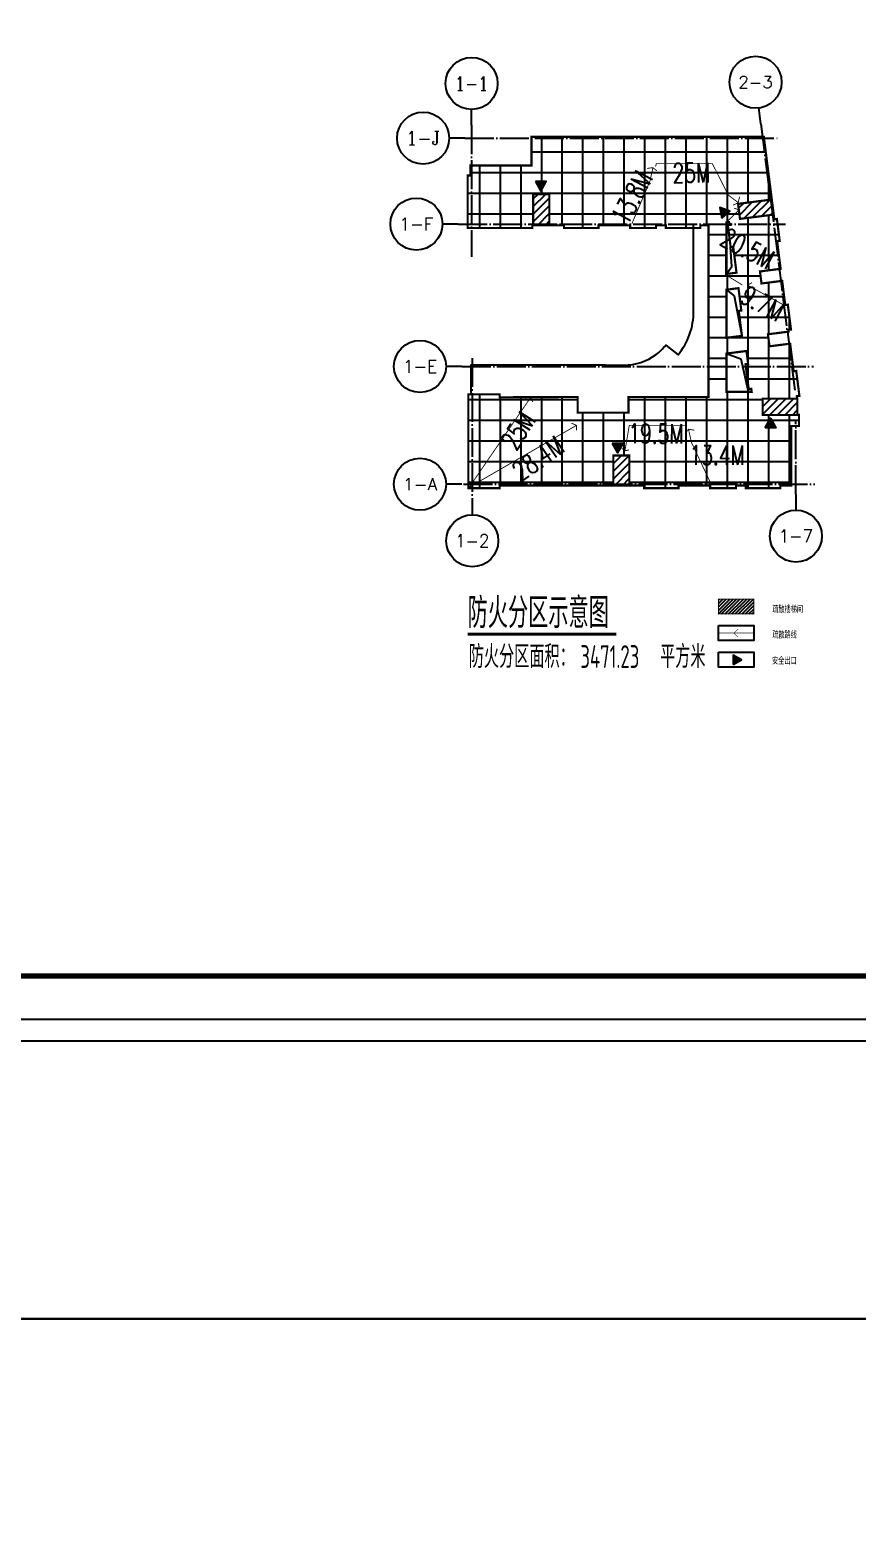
# Model space of a CAD drawing. Header units: millimetres. Extents: x -1048436 to -185795, y -983427 to 400387.
# Drawn here: x -669013 to -640417, y -399282 to -347443 of the extents above; entities that cross this region are included whole.
import ezdxf
from ezdxf.enums import TextEntityAlignment as Align

# ---------------------------------------------------------------- set-up
doc = ezdxf.new("R2010")
doc.units = ezdxf.units.MM
doc.header["$LTSCALE"] = 500
for name, pattern in [('A-FP_05$0$pln_L5$0$Col_L4$0$PHANTOM', [63.5, 31.75, -6.35, 6.35, -6.35, 6.35, -6.35]), ('DASH', [0.35, 0.25, -0.1]), ('DOTE', [2.42, 2, -0.2, 0.02, -0.2]), ('HIDDEN', [0.375, 0.25, -0.125])]:
    doc.linetypes.add(name, pattern=pattern)
for name, color, linetype in [('C-SHET-TTLB', 11, 'Continuous'), ('PUB_TEXT', 7, 'Continuous'), ('SPACE', 7, 'Continuous'), ('建-填充', 9, 'Continuous'), ('建-文字', 4, 'Continuous'), ('建-标注', 1, 'Continuous'), ('建-符号', 13, 'Continuous'), ('建-符号-箭头', 13, 'Continuous'), ('建-轴线', 16, 'DOTE'), ('建-防火分区', 123, 'Continuous')]:
    doc.layers.add(name, color=color, linetype=linetype)
doc.styles.add('_TCH_AXIS', font='COMPLEX', dxfattribs={"bigfont": 'GBCBIG'})
doc.styles.add('_TCH_DIM', font='SIMPLEX', dxfattribs={"bigfont": 'GBCBIG'})
doc.styles.add('ECADI', font='hzs.shx', dxfattribs={"width": 0.7, "bigfont": 'hztxt.shx'})
doc.styles.add('XD2008', font='xd-hzs.shx', dxfattribs={"width": 0.7, "bigfont": 'xd-hztxt.shx'})
pattern_1 = [(45, (374521.56, 199263.32), (-132.582575, 132.582575), [])]

# ---------------------------------------------------------------- blocks, each defined once
blk = doc.blocks.new('三角')
at = {"layer": '建-符号'}
h = blk.add_hatch(color=256, dxfattribs=at)
h.dxf.hatch_style = 1
h.paths.add_polyline_path([(-500, -866), (500, -866), (0, 0)])
blk.add_lwpolyline([(500, -866), (0, 0), (-500, -866)], close=True, dxfattribs=at)
blk = doc.blocks.new('集团图框A0')
at = {"layer": 'C-SHET-TTLB'}
for points in [[(1015.73, -1212.37), (1015.73, -2063.37), (-183.27, -2063.37), (-183.27, -1212.37)], [(1010.73, -1217.37), (1010.73, -2058.37), (-178.27, -2058.37), (-178.27, -1217.37)]]:
    blk.add_lwpolyline(points, close=True, dxfattribs=at)
at = {"layer": 'C-SHET-TTLB', "const_width": 1.2}
blk.add_lwpolyline([(-159.87, -1227.37), (1000.73, -1227.37), (1000.73, -2048.37), (-159.87, -2048.37)], close=True, dxfattribs=at)
at = {"color": 2, "style": 'ECADI', "width": 0.7}
for tag, p in [('序号1', (929.61, -1745.73)), ('记要1', (957.8, -1745.75)), ('日期1', (993.15, -1745.56)), ('序号2', (929.61, -1751.61)), ('记要2', (957.8, -1751.63)), ('日期2', (993.15, -1751.44)), ('序号3', (929.61, -1757.47)), ('日期3', (993.15, -1757.31)), ('记要3', (957.8, -1757.49)), ('序号4', (929.61, -1763.36)), ('记要4', (957.8, -1763.38)), ('日期4', (993.15, -1763.19)), ('合作设计单位', (962.41, -1906.6)), ('审定人', (961.73, -1925.59)), ('审核人', (961.73, -1935.07)), ('设计总负责人', (961.73, -1944.83)), ('专业负责人', (961.73, -1955.56)), ('校对人', (961.73, -1965.81)), ('设计人', (961.73, -1975.68)), ('建设单位上', (964.26, -1983.78)), ('建设单位中', (964.26, -1987.74)), ('建设单位下', (964.26, -1991.58)), ('项目名称上', (964.24, -1996.15)), ('项目名称中', (964.24, -2000.23)), ('项目名称下', (964.24, -2004.18)), ('子项', (963.47, -2010.78)), ('图名上', (964.36, -2017.44)), ('图名中', (964.36, -2021.34)), ('图名下', (964.36, -2025.46)), ('工程编号', (946.99, -2031.42)), ('阶段', (983.81, -2031.45)), ('比例', (945.85, -2038.04)), ('专业', (983.61, -2037.82)), ('日期', (945.99, -2044.58)), ('图别、图号', (985.93, -2044.68))]:
    blk.add_attdef(tag, text='', height=3.5, dxfattribs=at).set_placement(p, align=Align.MIDDLE)
blk = doc.blocks.new('A0')
blk.add_blockref('集团图框A0', (-1070456.26, -656962.74))

msp = doc.modelspace()

# ---------------------------------------------------------------- hatches: boundary and pattern name
at = {"layer": '建-填充', "linetype": 'A-FP_05$0$pln_L5$0$Col_L4$0$PHANTOM'}
h = msp.add_hatch(dxfattribs=at)
h.set_pattern_fill('NET', color=256, scale=225)
h.set_pattern_definition([(0, (374521.56, 199128.7), (0, 714.375), []), (90, (374521.56, 199128.7), (-714.375, 4e-14), [])])
h.paths.add_polyline_path([(-642695.4, -361140.7), (-642695.4, -363195.7), (-643066.7, -363195.7), (-643066.7, -363285.7), (-644259.2, -363285.7), (-644259.2, -363195.7), (-644600.4, -363195.7), (-644600.4, -363285.7), (-645492.9, -363285.7), (-645492.9, -363195.6), (-646587.9, -363195.7), (-646587.9, -363285.7), (-647780.4, -363285.7), (-647780.4, -363195.7), (-652775.4, -363195.7), (-652775.4, -363285.7), (-653855.4, -363285.7), (-653855.4, -360045.7), (-652775.4, -360045.7), (-652775.4, -360145.7), (-650075.4, -360135.7), (-650075.4, -360675.7), (-648320.4, -360675.7), (-648320.4, -360135.7), (-645552.8, -360135.6), (-645552.8, -354199.2), (-645833.9, -354199.2), (-645833.9, -354289.2), (-647026.4, -354289.2), (-647026.4, -354199.2), (-647367.7, -354199.2), (-647367.7, -354289.2), (-648260.2, -354289.2), (-648260.2, -354199.1), (-649355.2, -354199.2), (-649355.2, -354289.2), (-650547.7, -354289.2), (-650547.7, -354199.2), (-651642.7, -354199.2), (-651642.7, -354289.2), (-652797.7, -354289.2), (-653877.7, -354289.2), (-653877.7, -352474.3), (-653787.7, -352474.3), (-653787.7, -352129.2), (-651672.7, -352129.2), (-651672.7, -351139.2), (-643683.5, -351139.2), (-643638.8, -351133.9), (-643275.4, -353991.3), (-643186.2, -353979.9), (-643089.7, -354738.8), (-643178.9, -354750.2), (-643057.8, -355702.5), (-643772.1, -355793.3), (-643719.1, -356210), (-643004.8, -356119.1), (-642898.9, -356952.4), (-642809.6, -356941.1), (-642699.8, -357804.1), (-642789.1, -357815.5), (-642781.5, -357875), (-643495.8, -357965.8), (-643442.8, -358382.5), (-642728.6, -358291.7), (-642607.4, -359244), (-642518.2, -359232.6), (-642408.4, -360095.7), (-642497.7, -360107), (-642482.6, -360225.7), (-642482.6, -360750.7), (-642425.4, -360750.7), (-642425.4, -361140.7)])
h.paths.add_polyline_path([(-643677.9, -360195.7), (-642482.6, -360195.7), (-642482.6, -360758.2), (-643677.9, -360758.2)], flags=16)
h.paths.add_polyline_path([(-648845.4, -362160.7), (-648290.4, -362160.7), (-648290.4, -363195.7), (-648845.4, -363195.7)], flags=16)
h.paths.add_polyline_path([(-644239, -358544.2), (-644182, -358990.6), (-644271.3, -359002), (-644161.5, -359865), (-644072.2, -359853.6), (-644059.3, -359955.7), (-644930.3, -359955.7), (-644930.3, -358632.1)], flags=16)
h.paths.add_polyline_path([(-644515.2, -356371.7), (-644416.8, -357145.5), (-644505.9, -357156.8), (-644396.2, -358019.9), (-644930.3, -358087.8), (-644930.3, -356424.4)], flags=16)
h.paths.add_polyline_path([(-644328.2, -353429.6), (-643362.5, -353306.8), (-643296.1, -353827.6), (-644462.8, -353976), (-644529, -353455.2)], flags=16)
h.paths.add_polyline_path([(-651612.7, -353119.2), (-651057.7, -353119.2), (-651057.7, -354199.2), (-651612.7, -354199.2)], flags=16)
edge = h.paths.add_edge_path(flags=16)
edge.add_line((-644802.7, -354109.9), (-644793.2, -354184.3))
edge.add_line((-644793.2, -354184.3), (-644882.5, -354195.7))
edge.add_line((-644882.5, -354195.7), (-644786, -354954.5))
edge.add_line((-644786, -354954.5), (-644696.9, -354943.2))
edge.add_line((-644696.9, -354943.2), (-644583.6, -355836.1))
edge.add_line((-644583.6, -355836.1), (-644930.3, -355880.2))
edge.add_line((-644930.3, -355880.2), (-644930.3, -354095.9))
edge.add_line((-644930.3, -354095.9), (-644806.2, -354080.1))
at = {"layer": '建-填充'}
h = msp.add_hatch(dxfattribs=at)
h.set_pattern_fill('普通砖', color=256, scale=75)
h.set_pattern_definition(pattern_1)
h.paths.add_polyline_path([(-651612.7, -353119.2), (-651057.7, -353119.2), (-651057.7, -354199.2), (-651612.7, -354199.2)])
h = msp.add_hatch(dxfattribs=at)
h.set_pattern_fill('普通砖', color=256, scale=75)
h.set_pattern_definition(pattern_1)
h.paths.add_polyline_path([(-644328.2, -353429.6), (-643362.5, -353306.8), (-643296.1, -353827.6), (-644462.8, -353976), (-644529, -353455.2)])
h = msp.add_hatch(dxfattribs=at)
h.set_pattern_fill('普通砖', color=256, scale=75)
h.set_pattern_definition(pattern_1)
h.paths.add_polyline_path([(-643677.9, -360195.7), (-642482.6, -360195.7), (-642482.6, -360758.2), (-643677.9, -360758.2)])
h = msp.add_hatch(dxfattribs=at)
h.set_pattern_fill('普通砖', color=256, scale=75)
h.set_pattern_definition(pattern_1)
h.paths.add_polyline_path([(-648845.4, -362160.7), (-648290.4, -362160.7), (-648290.4, -363195.7), (-648845.4, -363195.7)])
h = msp.add_hatch(dxfattribs=at)
h.set_pattern_fill('普通砖', color=256, scale=33.333333)
h.set_pattern_definition([(45, (-680214.56, -398511.38), (-58.92559, 58.92559), [])])
h.paths.add_polyline_path([(-645209.4, -367121.8), (-643984.4, -367121.8), (-643984.4, -367638.5), (-645209.4, -367638.5)])

# ---------------------------------------------------------------- linework, layer by layer
for points in [[(-647364.3, -358664.6, 0.0630139), (-647025.3, -358339.6), (-646603.3, -358681.4, 0.1718218), (-646065.5, -357162.7), (-646065.4, -354149.5)], [(-649127.6, -359032.9), (-648478.8, -359032.9, 0.1609678), (-647364.3, -358664.6, 0.1326027)]]:
    msp.add_lwpolyline(points, format="xyb")
for points in [[(-644930.3, -355880.2), (-644742.5, -355620.4), (-644786, -354954.5)], [(-644930.3, -356424.4), (-644665, -356633.4), (-644396.2, -358019.9)], [(-644930.3, -358632.1), (-644433.8, -358810.9), (-644174, -359993.2)], [(-649127.6, -359032.9), (-653765.7, -359032.9), (-653765.7, -360028.4)]]:
    msp.add_lwpolyline(points)
at = {"layer": 'SPACE', "linetype": 'Continuous'}
for points in [[(-821819.6, -243518.5), (-611819.6, -243518.5), (-611819.6, -392018.5), (-821819.6, -392018.5), (-821819.6, -243518.5)], [(-821819.6, -392018.5), (-611819.6, -392018.5), (-611819.6, -540518.5), (-821819.6, -540518.5), (-821819.6, -392018.5)]]:
    msp.add_lwpolyline(points, dxfattribs=at)
at = {"layer": '建-符号'}
for p, q in [((-653742.9, -350739.8), (-653742.9, -350192.1)), ((-643741.3, -350684.7), (-643810.4, -350141.3)), ((-653973.1, -351184.2), (-654520.8, -351184.2)), ((-654205.3, -354154.2), (-654753, -354154.2)), ((-654079.6, -359078.2), (-654627.4, -359078.2)), ((-654079.6, -363150.7), (-654627.4, -363150.7)), ((-653720.4, -363659.6), (-653720.4, -364207.3)), ((-642528.9, -363495.7), (-642528.9, -364043.4))]:
    msp.add_line(p, q, dxfattribs=at)
at = {"layer": '建-符号', "const_width": 105}
msp.add_lwpolyline([(-653882.1, -368335.3), (-648741.3, -368335.3)], dxfattribs=at)
at = {"layer": '建-符号'}
for centre in [(-643924, -349248.5), (-653742.9, -349292.1), (-655420.8, -351184.2), (-655653, -354154.2), (-655527.4, -359078.2), (-655527.4, -363150.7), (-653720.4, -365107.3), (-642528.9, -364943.4)]:
    msp.add_circle(centre, 900, dxfattribs=at)
at = {"layer": '建-符号-箭头', "linetype": 'HIDDEN'}
for points, const_width in [([(-648203.5, -354149.5), (-647573.8, -352663.7), (-647472.2, -352203.7)], 30), ([(-647334.3, -352318.1), (-647472.2, -352203.7), (-647673.8, -352230.8)], 30), ([(-647381.7, -352173.5), (-647358.8, -352068), (-645416.9, -352068), (-644873, -353147.4), (-644527.4, -353412.1)], 30), ([(-644699.5, -353504.7), (-644527.4, -353412.1), (-644477.7, -353213.8)], 30), ([(-644381.7, -356262.8), (-644964.5, -355903.4), (-644964.5, -354978.7), (-644896.6, -354062.7), (-644501.3, -353667.4)], 30), ([(-644666, -353600.5), (-644501.3, -353667.4), (-644489.3, -353858.9)], 30), ([(-644210.7, -356459.2), (-644198.4, -356269.9), (-644044.3, -356176.8)], 30), ([(-642915.3, -356973.4), (-644198.4, -356269.9)], 30), ([(-653826, -363256.3), (-651700.1, -360149.1)], 30), ([(-651901.3, -360174.9), (-651700.1, -360149.1), (-651627.1, -360308.9)], 30), ([(-653826, -363256.3), (-650115.5, -361114.4)], 30), ([(-650292.8, -361042.8), (-650115.5, -361114.4), (-650115.5, -361289.3)], 30), ([(-646325.8, -361219.9), (-646348.4, -361114.5), (-648290.4, -361114.4), (-648441.4, -361995.4)], 30), ([(-646365, -361405.2), (-646242.7, -361250.1), (-646045.6, -361283)], 30), ([(-645477.4, -363113), (-646140.9, -361710.1), (-646242.7, -361250.1)], 30), ([(-648551.3, -361909.8), (-648441.4, -361995.4), (-648299.9, -361963.5)], 30), ([(-645209.4, -368300.2), (-643984.4, -368300.2)], 20), ([(-644525.4, -368445.3), (-644670.5, -368300.2), (-644525.4, -368155.2)], 20)]:
    msp.add_lwpolyline(points, dxfattribs=dict(at, const_width=const_width))
at = {"layer": '建-轴线'}
for points in [[(-653742.9, -350739.8), (-653742.9, -355292.4)], [(-643741.3, -350684.7), (-642568.8, -359904.4)], [(-653973.1, -351184.2), (-643098.3, -351184.2)], [(-654205.3, -354154.2), (-642889.9, -354154.2)], [(-654079.6, -359078.2), (-641924.9, -359078.2)], [(-653720.4, -358788.7), (-653720.4, -363659.6)], [(-642528.9, -363495.7), (-642528.9, -360945.7)], [(-654020.4, -363150.7), (-641875.5, -363150.7)]]:
    msp.add_lwpolyline(points, dxfattribs=at)
at = {"layer": '建-防火分区', "linetype": 'DASH', "const_width": 75}
for points in [[(-642695.4, -361140.7), (-642695.4, -363195.7), (-643066.7, -363195.7), (-643066.7, -363285.7), (-644259.2, -363285.7), (-644259.2, -363195.7), (-644600.4, -363195.7), (-644600.4, -363285.7), (-645492.9, -363285.7), (-645492.9, -363195.6), (-646587.9, -363195.7), (-646587.9, -363285.7), (-647780.4, -363285.7), (-647780.4, -363195.7), (-652775.4, -363195.7), (-652775.4, -363285.7), (-653855.4, -363285.7), (-653855.4, -360045.7), (-652775.4, -360045.7), (-652775.4, -360145.7), (-650075.4, -360135.7), (-650075.4, -360675.7), (-648320.4, -360675.7), (-648320.4, -360135.7), (-645552.8, -360135.6), (-645552.8, -354199.2), (-645833.9, -354199.2), (-645833.9, -354289.2), (-647026.4, -354289.2), (-647026.4, -354199.2), (-647367.7, -354199.2), (-647367.7, -354289.2), (-648260.2, -354289.2), (-648260.2, -354199.1), (-649355.2, -354199.2), (-649355.2, -354289.2), (-650547.7, -354289.2), (-650547.7, -354199.2), (-651642.7, -354199.2), (-651642.7, -354289.2), (-652797.7, -354289.2), (-653877.7, -354289.2), (-653877.7, -352474.3), (-653787.7, -352474.3), (-653787.7, -352129.2), (-651672.7, -352129.2), (-651672.7, -351139.2), (-643683.5, -351139.2), (-643638.8, -351133.9), (-643275.4, -353991.3), (-643186.2, -353979.9), (-643089.7, -354738.8), (-643178.9, -354750.2), (-643057.8, -355702.5), (-643772.1, -355793.3), (-643719.1, -356210), (-643004.8, -356119.1), (-642898.9, -356952.4), (-642809.6, -356941.1), (-642699.8, -357804.1), (-642789.1, -357815.5), (-642781.5, -357875), (-643495.8, -357965.8), (-643442.8, -358382.5), (-642728.6, -358291.7), (-642607.4, -359244), (-642518.2, -359232.6), (-642408.4, -360095.7), (-642497.7, -360107), (-642482.6, -360225.7), (-642482.6, -360750.7), (-642425.4, -360750.7), (-642425.4, -361140.7)], [(-644515.2, -356371.7), (-644416.8, -357145.5), (-644505.9, -357156.8), (-644396.2, -358019.9), (-644930.3, -358087.8), (-644930.3, -356424.4)], [(-644239, -358544.2), (-644182, -358990.6), (-644271.3, -359002), (-644161.5, -359865), (-644072.2, -359853.6), (-644059.3, -359955.7), (-644930.3, -359955.7), (-644930.3, -358632.1)]]:
    msp.add_lwpolyline(points, close=True, dxfattribs=at)
at = {"layer": '建-防火分区'}
for points, const_width in [([(-651612.7, -353119.2), (-651057.7, -353119.2), (-651057.7, -354199.2), (-651612.7, -354199.2)], 75), ([(-644328.2, -353429.6), (-643362.5, -353306.8), (-643296.1, -353827.6), (-644462.8, -353976), (-644529, -353455.2)], 75), ([(-643677.9, -360195.7), (-642482.6, -360195.7), (-642482.6, -360758.2), (-643677.9, -360758.2)], 75), ([(-648845.4, -362160.7), (-648290.4, -362160.7), (-648290.4, -363195.7), (-648845.4, -363195.7)], 75), ([(-645209.4, -367121.8), (-643984.4, -367121.8), (-643984.4, -367638.5), (-645209.4, -367638.5)], 33.3)]:
    msp.add_lwpolyline(points, close=True, dxfattribs=dict(at, const_width=const_width))
at = {"layer": '建-防火分区', "linetype": 'DASH', "const_width": 75}
msp.add_lwpolyline([(-644802.7, -354109.9), (-644793.2, -354184.3), (-644882.5, -354195.7), (-644786, -354954.5), (-644696.9, -354943.2), (-644583.6, -355836.1), (-644930.3, -355880.2), (-644930.3, -354095.9), (-644806.2, -354080.1)], dxfattribs=at)
at = {"layer": '建-防火分区'}
for points in [[(-645209.4, -368041.9), (-643984.4, -368041.9), (-643984.4, -368558.6), (-645209.4, -368558.6)], [(-645209.4, -368961.9), (-643984.4, -368961.9), (-643984.4, -369478.6), (-645209.4, -369478.6)]]:
    msp.add_lwpolyline(points, close=True, dxfattribs=at)

# ---------------------------------------------------------------- block references
at = {"xscale": 150, "yscale": 150, "zscale": 150}
msp.add_blockref('A0', (159799713.8, 98471506.5), dxfattribs=at)
at = {"layer": '建-符号'}
for p, xscale, yscale, zscale, rotation in [((-651352, -353012.1), 0.375, 0.375, 0.375, 180), ((-644809.6, -353703.8), 0.3749999999999997, 0.3749999999999997, 0.3749999999999997, 281.3199934078918), ((-648694, -362066.6), 0.375, 0.375, 0.375, 180)]:
    msp.add_blockref('三角', p, dxfattribs=dict(at, xscale=xscale, yscale=yscale, zscale=zscale, rotation=rotation))
at = {"layer": '建-符号', "xscale": -0.375, "yscale": 0.375, "zscale": 0.375}
msp.add_blockref('三角', (-643407.3, -360871.4), dxfattribs=at)
at = {"layer": '建-符号-箭头', "xscale": 0.3333333333333333, "yscale": 0.3333333333333333, "zscale": 0.3333333333333333, "rotation": 270}
msp.add_blockref('三角', (-644409.9, -369224.5), dxfattribs=at)

# ---------------------------------------------------------------- texts
at = {"layer": 'PUB_TEXT', "style": 'XD2008', "width": 0.7}
msp.add_text('防火分区示意图', height=1050, dxfattribs=at).set_placement((-653882.1, -368125.3))
at = {"layer": '建-文字', "style": '_TCH_AXIS'}
for s, height, p, p2 in [('1-1', 487.91, (-654323.8, -349536.1), (-653162.1, -349536.1)), ('2-3', 416.24, (-644518.6, -349456.6), (-643329.3, -349456.6)), ('1-J', 471.82, (-656005, -351420.1), (-654836.7, -351420.1)), ('1-F', 435.59, (-656244.2, -354372), (-655061.9, -354372)), ('1-E', 435.59, (-656118.6, -359296), (-654936.2, -359296)), ('1-A', 422.51, (-656120.9, -363361.9), (-654933.9, -363361.9)), ('1-2', 449.44, (-654309, -365332), (-653131.9, -365332)), ('1-7', 449.44, (-643117.5, -365168.1), (-641940.4, -365168.1))]:
    msp.add_text(s, height=height, dxfattribs=at).set_placement(p, p2, align=Align.FIT)
at = {"layer": '建-文字', "style": 'XD2008', "width": 0.7}
for s, height, p in [('疏散楼梯间', 233.33, (-643344, -367602.9)), ('疏散路线', 233.33, (-643346.4, -368484)), ('防火分区面积：', 787.5, (-653841.5, -369505.3)), ('3471.23', 787.5, (-649982.7, -369505.3)), ('平方米', 787.5, (-647226.5, -369505.3)), ('安全出口', 233.33, (-643353.1, -369384))]:
    msp.add_text(s, height=height, dxfattribs=at).set_placement(p)
at = {"layer": '建-标注', "color": 7, "style": '_TCH_DIM', "width": 0.705882}
for s, rotation, p in [('13.8M', 61.9721, (-648350.4, -354224.8)), ('25M', 0.60066, (-646791.9, -352725)), ('20.5M', 331.9721, (-645202.2, -354850)), ('9.7M', 331.9721, (-644504, -356842.1)), ('25M', 57.24215, (-652208.5, -362021)), ('19.5M', 359.83368, (-648324.6, -361735.7)), ('28.4M', 34.76473, (-652034.5, -363072.4)), ('13.4M', 359.83368, (-646208, -362475.8))]:
    msp.add_text(s, height=669.37, rotation=rotation, dxfattribs=at).set_placement(p)

doc.saveas('drawing.dxf')
